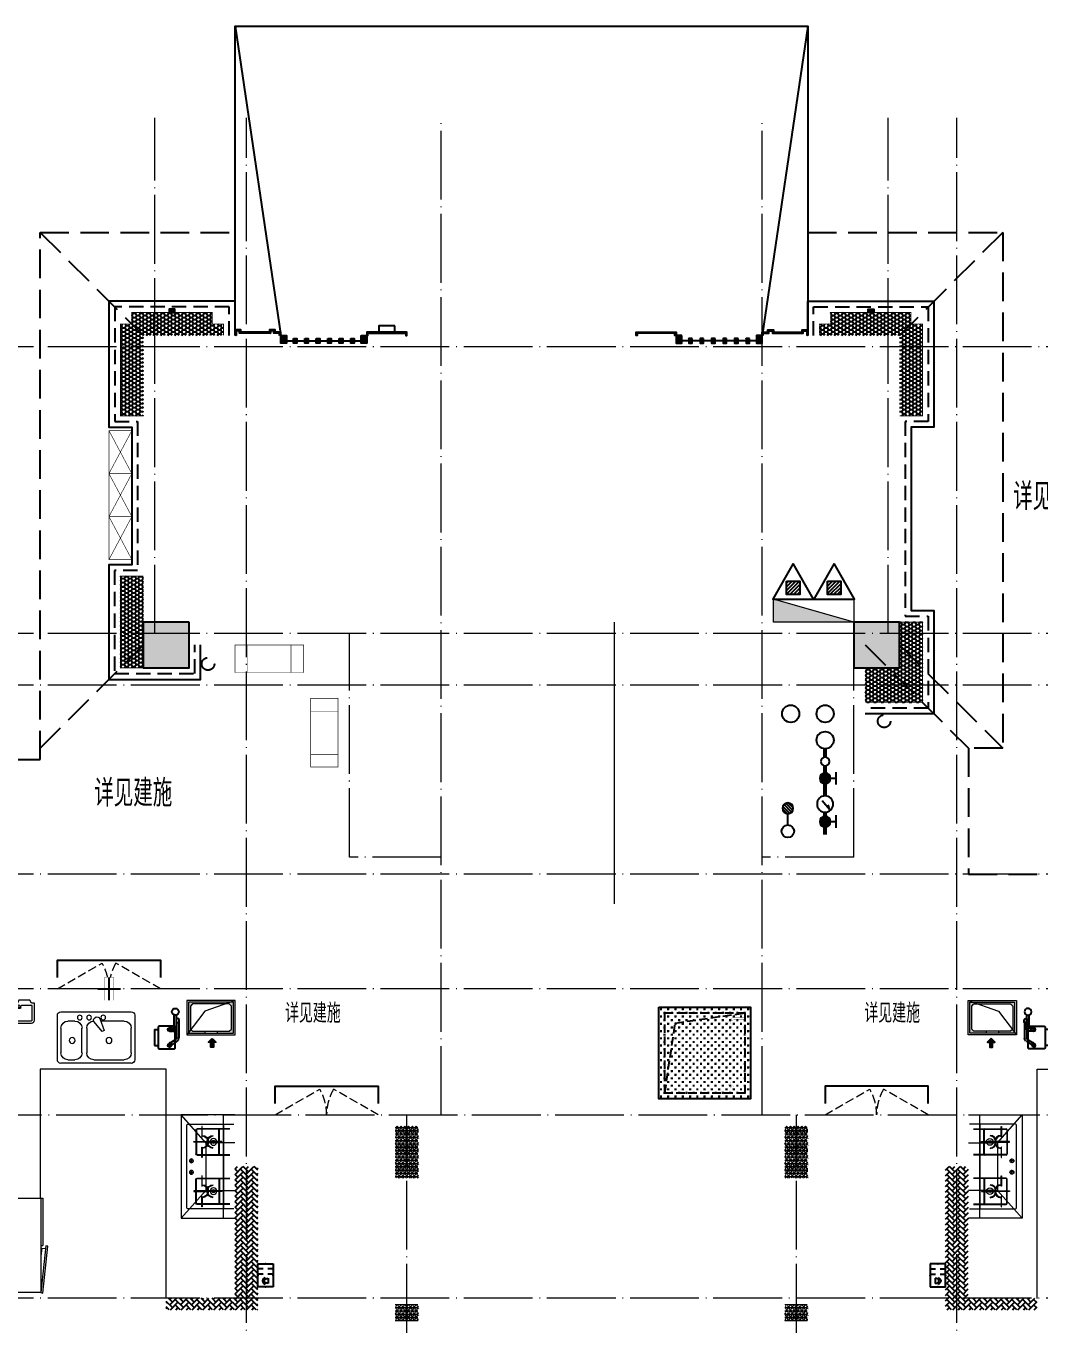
# Model space of a CAD drawing. Extents: x 27938 to 983267, y -209821 to 1628073.
# Drawn here: x 689593 to 698442, y 679607 to 690957 of the extents above; entities that cross this region are included whole.
import ezdxf
from ezdxf.enums import TextEntityAlignment as Align

# ---------------------------------------------------------------- set-up
doc = ezdxf.new("R2010")
doc.units = 0
doc.header["$LTSCALE"] = 1000
doc.header["$MEASUREMENT"] = 0
for name, pattern in [('__DASH', [0.35, 0.25, -0.1]), ('DASH', [0.35, 0.25, -0.1]), ('DOTE', [2.42, 2, -0.2, 0.02, -0.2]), ('HIDDEN', [0.375, 0.25, -0.125])]:
    doc.linetypes.add(name, pattern=pattern)
for name, color, linetype in [('A-EQPM-MECH', 191, 'Continuous'), ('AH-FURNITURE', 1, 'Continuous'), ('EQUIP-安防', 3, 'Continuous'), ('EQUIP_地漏', 7, 'Continuous'), ('EQUIP_消防', 7, 'Continuous'), ('PUB_TEXT', 4, 'Continuous'), ('VPIPE-凝结', 150, 'Continuous'), ('VPIPE-废水', 31, 'Continuous'), ('VPIPE-消防', 1, 'TG_X'), ('VPIPE-给水', 3, 'TG_J'), ('VPIPE-雨水', 4, 'DASH'), ('保温', 6, 'Continuous'), ('修改标示', 212, 'Continuous'), ('卫生间', 6, 'Continuous'), ('建筑-排气道', 9, 'Continuous'), ('机电标识类', 1, 'Continuous'), ('污水', 3, 'Continuous'), ('看线', 251, 'Continuous'), ('立面', 73, 'Continuous'), ('立面-看线', 251, 'Continuous'), ('给水', 4, 'Continuous'), ('设备', 253, 'Continuous'), ('铝合金', 144, 'Continuous')]:
    doc.layers.add(name, color=color, linetype=linetype)
for name, color, linetype, lineweight in [('DOTE', 19, 'DOTE', 9), ('EQUIP_消火栓', 242, 'Continuous', 18), ('LVTRY', 1, 'Continuous', 13), ('PUB_HATCH', 8, 'Continuous', 9), ('STAIR', 2, 'Continuous', 18), ('WINDOW', 144, 'Continuous', 15), ('平面-空调室内机', 176, 'Continuous', 9), ('平面-空调预留孔', 173, 'Continuous', 15), ('空调', 76, 'Continuous', 13), ('立面-洞口示意', 152, 'Continuous', 13)]:
    doc.layers.add(name, color=color, linetype=linetype, lineweight=lineweight)
doc.styles.add('_TCH_AXIS', font='COMPLEX', dxfattribs={"bigfont": 'GBCBIG'})
doc.styles.add('_TEL_DIM', font='SIMPLEX', dxfattribs={"width": 0.8, "height": 3.5, "bigfont": 'HZTXT'})
doc.styles.add('DIM_FONT', font='SIMPLEX.shx', dxfattribs={"width": 0.56})
doc.styles.add('TG_LINETYPE', font='SIMPLEX', dxfattribs={"width": 0.8, "height": 3, "bigfont": 'HZTXT'})
doc.linetypes.add('TG_J', pattern='A,2,-0.22,["J",TG_LINETYPE,S=0.1,R=0,X=-0.18,Y=-0.15],0', length=2.22)
doc.linetypes.add('TG_X', pattern='A,4,-0.3,["X",TG_LINETYPE,S=0.1,R=0,X=-0.23,Y=-0.15],0', length=4.3)
pattern_1 = [(45, (0, 0), (0, 47.4157523), [100.584, -33.528]), (135, (23.708, 23.708), (3e-15, 47.4157523), [100.584, -33.528])]
pattern_2 = [(90, (0, 0), (-16.49778, 1e-15), [9.525, -19.05]), (210, (0, 0), (8.24889, -14.2874966), [9.525, -19.05]), (150, (6e-16, 9.525), (-8.24889, -14.2874966), [9.525, -19.05])]
pattern_3 = [(45, (-197433.452, -107108.3288), (-2.24506403, 2.24506403), [])]
pattern_4 = [(45, (-197633.452, -108177.8283), (-2.24506403, 2.24506403), [])]
pattern_5 = [(45, (-9375.9384, -266823.342), (-2.24506403, 2.24506403), [])]
pattern_6 = [(45, (-9425.7033, -266823.1584), (-2.24506403, 2.24506403), [])]
pattern_7 = [(45, (-9275.9384, -266823.3428), (-2.24506403, 2.24506403), [])]
pattern_8 = [(45, (-9175.9384, -266823.3437), (-2.24506403, 2.24506403), [])]
pattern_9 = [(45, (-9075.9384, -266823.3447), (-2.24506403, 2.24506403), [])]
pattern_10 = [(45, (-8975.9384, -266823.3456), (-2.24506403, 2.24506403), [])]
pattern_11 = [(45, (-8875.9384, -266823.3465), (-2.24506403, 2.24506403), [])]
pattern_12 = [(45, (-9485.939, -266823.3413), (-2.24506403, 2.24506403), [])]
pattern_13 = [(45, (-8785.9357, -266823.3376), (-2.24506403, 2.24506403), [])]
pattern_14 = [(0, (261599.363, 156240.447), (30.95625, 17.872595), [20.6375, -41.275]), (120, (261599.363, 156240.447), (-30.9562463, 17.8726014), [20.6375, -41.275]), (60, (261599.363, 156240.447), (3.7e-06, 35.7451964), [-41.275, 20.6375])]

# ---------------------------------------------------------------- blocks, each defined once
blk = doc.blocks.new('A$C60D053AF')
at = {"layer": 'AH-FURNITURE', "color": 8}
for p, q in [((233, -90), (128, -90)), ((233, -110), (128, -110)), ((193, -71), (328, -71)), ((193, -91), (328, -91)), ((342, -97), (370, -143)), ((356, -83), (384, -129)), ((245, -129), (245, -122)), ((265, -129), (265, -122)), ((255, -281), (255, -251)), ((255, -281), (393, -281)), ((393, -281), (393, -251))]:
    blk.add_line(p, q, dxfattribs=at)
for points in [[(170, -68, 1), (170, -94), (193, -94), (193, -68)], [(234, -251), (414, -251, 0.414214), (424, -241), (424, -111, 0.414214), (414, -101), (234, -101, 0.414214), (224, -111), (224, -241, 0.414214)], [(268, -122), (268, -107, 0.414214), (248, -87), (233, -87), (233, -113), (242, -113), (242, -122)], [(242, -152, 1), (268, -152), (268, -129), (242, -129)], [(384, -161, 1), (402, -143), (386, -127), (368, -145)]]:
    blk.add_lwpolyline(points, format="xyb", close=True, dxfattribs=at)
for centre, radius in [((100, -100), 30), ((255, -152), 15), ((255, -152), 10), ((393, -152), 15), ((393, -152), 10)]:
    blk.add_circle(centre, radius, dxfattribs=at)
for radius in [40, 20]:
    blk.add_arc((328, -111), radius, 45, 90, dxfattribs=at)
blk = doc.blocks.new('*U67')
h = blk.add_hatch(color=5)
h.set_gradient(color1=(0, 0, 255), rotation=180, tint=1)
h.paths.add_polyline_path([(0, 0), (-6.35, -6.35), (-6.35, -2.159), (-15, -2.159), (-15, 2.159), (-6.35, 2.159), (-6.35, 6.35)])
at = {"color": 0, "linetype": 'Continuous'}
blk.add_lwpolyline([(0, 0), (-6.35, -6.35), (-6.35, -2.159), (-15, -2.159), (-15, 2.159), (-6.35, 2.159), (-6.35, 6.35)], close=True, dxfattribs=at)
blk = doc.blocks.new('sgrsefv')
at = {"layer": 'PUB_HATCH'}
blk.add_hatch(color=256, dxfattribs=at).paths.add_polyline_path([(1112933, 840916), (1112933, 840646), (1113073, 840646), (1113073, 840661), (1112968, 840661), (1112948, 840681), (1112948, 840881), (1112968, 840901), (1113288, 840901), (1113308, 840881), (1113308, 840681), (1113288, 840661), (1113183, 840661), (1113183, 840646), (1113323, 840646), (1113323, 840916)])
at = {"layer": 'LVTRY', "color": 1}
for p, q in [((1113073, 840661), (1113073, 840646)), ((1113183, 840661), (1113183, 840646))]:
    blk.add_line(p, q, dxfattribs=at)
for points in [[(1112918, 840931), (1113338, 840931), (1113338, 840631), (1112918, 840631)], [(1112933, 840916), (1113323, 840916), (1113323, 840646), (1112933, 840646)], [(1113288, 840661), (1112968, 840661), (1112948, 840681), (1112948, 840881), (1112968, 840901), (1113288, 840901), (1113308, 840881), (1113308, 840681), (1113288, 840661)]]:
    blk.add_lwpolyline(points, close=True, dxfattribs=at)
at = {"layer": '立面-洞口示意'}
blk.add_lwpolyline([(1112918, 840931), (1113182, 840837), (1113338, 840631)], dxfattribs=at)
at = {"layer": '建筑-排气道', "xscale": -5, "yscale": 5, "zscale": 5, "rotation": 270}
blk.add_blockref('*U67', (1113118, 840599), dxfattribs=at)
blk = doc.blocks.new('rtyg7uyhg')
at = {"layer": 'LVTRY'}
for p, q in [((193590, 45458), (193590, 45069)), ((194235, 45489), (193621, 45489)), ((193682, 45407), (193888, 45407)), ((193896, 45430), (193858, 45326)), ((193875, 45316), (193946, 45401)), ((193926, 45440), (193940, 45432)), ((194112, 45407), (194173, 45407)), ((194265, 45069), (194265, 45458)), ((193621, 45131), (193621, 45346)), ((193858, 45326), (193875, 45316)), ((194010, 45346), (194010, 45131)), ((194051, 45131), (194051, 45346)), ((194235, 45346), (194235, 45131)), ((193948, 45069), (193682, 45069)), ((194173, 45069), (194112, 45069)), ((193621, 45039), (194235, 45039))]:
    blk.add_line(p, q, dxfattribs=at)
for centre, radius in [((193866, 45438), 20.5), ((193989, 45438), 20.5), ((194071, 45438), 20.5), ((193815, 45238), 25.6), ((194137, 45238), 25.6)]:
    blk.add_circle(centre, radius, dxfattribs=at)
for centre, radius, start, end in [((193621, 45458), 30.7, 90, 180), ((193682, 45346), 61.4, 90, 180), ((193916, 45423), 20.5, 60, 159.4623), ((193930, 45414), 20.5, 320.5377, 60), ((193948, 45346), 61.4, 360, 90), ((194112, 45346), 61.4, 90, 180), ((194173, 45346), 61.4, 360, 90), ((194235, 45458), 30.7, 360, 90), ((193621, 45069), 30.7, 180, 270), ((193682, 45131), 61.4, 180, 270), ((193948, 45131), 61.4, 270, 360), ((194112, 45131), 61.4, 180, 270), ((194173, 45131), 61.4, 270, 360), ((194235, 45069), 30.7, 270, 360)]:
    blk.add_arc(centre, radius, start, end, dxfattribs=at)
at = {"layer": 'LVTRY', "style": 'DIM_FONT', "width": 0.8, "flags": 9}
for tag in ['YSIZE', 'XSIZE']:
    blk.add_attdef(tag, (193928, 45488), '', height=0.5, rotation=90, dxfattribs=at)
blk = doc.blocks.new('A-Kitchen-7')
at = {"layer": 'LVTRY'}
for p, q in [((-519, 780), (-7, 834)), ((-515, 756), (-519, 780)), ((-4, 811), (-515, 756)), ((515, 756), (-515, 756)), ((-515, 756), (-515, 40)), ((-486, 761), (-485, 756)), ((-29, 767), (-112, 756)), ((-29, 767), (-35, 806)), ((-7, 834), (-4, 811)), ((515, 780), (0, 780)), ((0, 756), (0, 780)), ((515, 756), (515, 780)), ((515, 40), (515, 756)), ((-515, 40), (515, 40))]:
    blk.add_line(p, q, dxfattribs=at)
blk.add_lwpolyline([(-469, 40), (-469, 0), (469, 0), (469, 40)], close=True, dxfattribs=at)
blk = doc.blocks.new('FRSDFDGDGDRGDR')
at = {"layer": '平面-空调预留孔'}
for p, q in [((699612, 775044), (699612, 775441)), ((699619, 775448), (699746, 775448)), ((699746, 775448), (699746, 775355)), ((699720, 775342), (699720, 775143)), ((699727, 775349), (699740, 775349)), ((699727, 775136), (699740, 775136)), ((699746, 775130), (699746, 775037)), ((699746, 775037), (699619, 775037))]:
    blk.add_line(p, q, dxfattribs=at)
blk.add_lwpolyline([(699766, 775167), (699793, 775154), (699793, 775057), (699766, 775044), (699766, 775018), (699619, 775018, -0.414214), (699593, 775044), (699593, 775441, -0.414214), (699619, 775468), (699766, 775468), (699766, 775441), (699793, 775428), (699793, 775332), (699766, 775318)], format="xyb", close=True, dxfattribs=at)
for centre, radius in [((699740, 775332), 10.6), ((699740, 775243), 15.8), ((699740, 775154), 10.6)]:
    blk.add_circle(centre, radius, dxfattribs=at)
for centre, start, end in [((699619, 775441), 90, 180), ((699727, 775342), 90, 180), ((699740, 775355), 270, 360), ((699727, 775143), 180, 270), ((699740, 775130), 0, 90), ((699619, 775044), 180, 270)]:
    blk.add_arc(centre, 6.6, start, end, dxfattribs=at)
blk = doc.blocks.new('vcxvcdfvdxv')
at = {"layer": 'LVTRY', "color": 251}
for p, q in [((582294, 370358), (582764, 370358)), ((582394, 369458), (582394, 370358)), ((582548, 370115), (582764, 370358)), ((582764, 370358), (582764, 369458)), ((582294, 370115), (582548, 370115)), ((582548, 370115), (582548, 369700)), ((582548, 369700), (582294, 369700)), ((582764, 369458), (582548, 369700)), ((582764, 369458), (582294, 369458))]:
    blk.add_line(p, q, dxfattribs=at)
at = {"layer": 'LVTRY'}
for p, q in [((582704, 370278), (582304, 370278)), ((582339, 370238), (582624, 370238)), ((582394, 370268), (582394, 369548)), ((582579, 370168), (582579, 370258)), ((582579, 370258), (582583, 370258)), ((582583, 370258), (582583, 370168)), ((582714, 369548), (582714, 370268)), ((582339, 370233), (582624, 370233)), ((582409, 370126), (582536, 370126)), ((582409, 370121), (582409, 370126)), ((582429, 370018), (582429, 370228)), ((582434, 370018), (582434, 370228)), ((582654, 370126), (582526, 370126)), ((582526, 370126), (582526, 370121)), ((582536, 370126), (582536, 370121)), ((582583, 370168), (582579, 370168)), ((582629, 370228), (582629, 370018)), ((582634, 370228), (582634, 370018)), ((582654, 370121), (582654, 370126)), ((582624, 370013), (582339, 370013)), ((582394, 369700), (582394, 370115)), ((582536, 370121), (582409, 370121)), ((582526, 370121), (582654, 370121)), ((582583, 370078), (582579, 370078)), ((582579, 370078), (582579, 369988)), ((582583, 369988), (582583, 370078)), ((582624, 370008), (582339, 370008)), ((582579, 369988), (582583, 369988)), ((582693, 369958), (582654, 369958)), ((582674, 369939), (582674, 369978)), ((582624, 369808), (582339, 369808)), ((582624, 369803), (582339, 369803)), ((582429, 369798), (582429, 369588)), ((582434, 369798), (582434, 369588)), ((582579, 369738), (582579, 369828)), ((582579, 369828), (582583, 369828)), ((582583, 369828), (582583, 369738)), ((582629, 369588), (582629, 369798)), ((582634, 369588), (582634, 369798)), ((582693, 369858), (582654, 369858)), ((582674, 369839), (582674, 369878)), ((582536, 369696), (582409, 369696)), ((582409, 369696), (582409, 369691)), ((582409, 369691), (582536, 369691)), ((582526, 369691), (582526, 369696)), ((582526, 369696), (582654, 369696)), ((582654, 369691), (582526, 369691)), ((582536, 369691), (582536, 369696)), ((582583, 369738), (582579, 369738)), ((582654, 369696), (582654, 369691)), ((582339, 369583), (582624, 369583)), ((582339, 369578), (582624, 369578)), ((582583, 369648), (582579, 369648)), ((582579, 369648), (582579, 369558)), ((582579, 369558), (582583, 369558)), ((582583, 369558), (582583, 369648)), ((582304, 369538), (582704, 369538))]:
    blk.add_line(p, q, dxfattribs=at)
blk.add_lwpolyline([(582894, 368758), (582894, 370758), (583994, 370758), (583994, 369632)], dxfattribs=at)
for centre, radius in [((582481, 370123), 29.7), ((582481, 370123), 11.7), ((582674, 369958), 17), ((582674, 369858), 17), ((582481, 369693), 29.7), ((582481, 369693), 11.7)]:
    blk.add_circle(centre, radius, dxfattribs=at)
for centre, radius, start, end in [((582404, 370268), 10, 90, 180), ((582439, 370228), 10, 90, 180), ((582624, 370228), 10, 0, 90), ((582704, 370268), 10, 0, 90), ((582439, 370228), 5, 90, 180), ((582481, 370123), 56.7, 2.2742, 87.7258), ((582481, 370123), 52.2, 2.4704, 87.5296), ((582581, 370123), 56.7, 92.2742, 177.7258), ((582581, 370123), 52.2, 92.4704, 177.5296), ((582624, 370228), 5, 0, 90), ((582439, 370018), 10, 180, 270), ((582439, 370018), 5, 180, 270), ((582481, 370123), 56.7, 272.2742, 357.7258), ((582481, 370123), 52.2, 272.4704, 357.5296), ((582581, 370123), 56.7, 182.2742, 267.7258), ((582581, 370123), 52.2, 182.4704, 267.5296), ((582624, 370018), 5, 270, 0), ((582624, 370018), 10, 270, 0), ((582439, 369798), 10, 90, 180), ((582439, 369798), 5, 90, 180), ((582624, 369798), 10, 0, 90), ((582624, 369798), 5, 0, 90), ((582481, 369693), 56.7, 2.2742, 87.7258), ((582481, 369693), 52.2, 2.4704, 87.5296), ((582481, 369693), 56.7, 272.2742, 357.7258), ((582481, 369693), 52.2, 272.4704, 357.5296), ((582581, 369693), 56.7, 92.2742, 177.7258), ((582581, 369693), 56.7, 182.2742, 267.7258), ((582581, 369693), 52.2, 92.4704, 177.5296), ((582581, 369693), 52.2, 182.4704, 267.5296), ((582439, 369588), 10, 180, 270), ((582439, 369588), 5, 180, 270), ((582624, 369588), 5, 270, 0), ((582624, 369588), 10, 270, 0), ((582404, 369548), 10, 180, 270), ((582704, 369548), 10, 270, 0)]:
    blk.add_arc(centre, radius, start, end, dxfattribs=at)
for name, p in [('sgrsefv', (-530625, -469573)), ('rtyg7uyhg', (389578, 325770))]:
    blk.add_blockref(name, p)
at = {"xscale": -1, "rotation": 90}
blk.add_blockref('A$C60D053AF', (582714, 371358), dxfattribs=at)
at = {"rotation": 90}
blk.add_blockref('FRSDFDGDGDRGDR', (1359511, -328434), dxfattribs=at)
at = {"layer": 'LVTRY', "color": 1, "extrusion": (0, 0, -1), "xscale": -0.7999999999883585, "yscale": 0.7999999999883585, "zscale": -0.7999999999883585, "rotation": 270}
blk.add_blockref('A-Kitchen-7', (-584594, 369220), dxfattribs=at)
blk = doc.blocks.new('dongkong')
blk.add_wipeout([(-603756, 210771), (-603756, 210571), (-603836, 210571), (-603836, 210771)])
at = {"layer": '机电标识类', "color": 250, "linetype": 'DASH', "ltscale": 400}
for p, q in [((-603796, 210771), (-603796, 210571)), ((-603896, 210671), (-603696, 210671))]:
    blk.add_line(p, q, dxfattribs=at)
at = {"layer": '空调', "color": 6, "linetype": 'DASH', "const_width": 2}
blk.add_lwpolyline([(-603756, 210771), (-603756, 210571), (-603836, 210571), (-603836, 210771)], close=True, dxfattribs=at)
blk = doc.blocks.new('VDVDVDCZSCCS')
at = {"layer": '保温', "linetype": 'Continuous', "ltscale": 10}
h = blk.add_hatch(dxfattribs=at)
h.set_pattern_fill('HEX', color=251, scale=10, angle=90, style=0)
h.set_pattern_definition(pattern_2)
h.paths.add_polyline_path([(546717, 372074), (546917, 372074), (546917, 372524), (546717, 372524)])
h = blk.add_hatch(dxfattribs=at)
h.set_pattern_fill('HEX', color=251, scale=10, angle=90, style=0)
h.set_pattern_definition(pattern_2)
h.paths.add_polyline_path([(550316, 372074), (550116, 372074), (550116, 372524), (550316, 372524)])
at = {"layer": '保温', "linetype": 'ByBlock', "ltscale": 10}
h = blk.add_hatch(dxfattribs=at)
h.set_pattern_fill('AR-HBONE', color=251, scale=55)
h.set_pattern_definition(pattern_1)
h.paths.add_polyline_path([(545317, 372174), (545317, 370924), (545517, 370924), (545517, 372174)])
h = blk.add_hatch(dxfattribs=at)
h.set_pattern_fill('AR-HBONE', color=251, scale=55)
h.set_pattern_definition(pattern_1)
h.paths.add_polyline_path([(551717, 372174), (551716, 370924), (551516, 370924), (551517, 372174)])
h = blk.add_hatch(dxfattribs=at)
h.set_pattern_fill('AR-HBONE', color=251, scale=55)
h.set_pattern_definition(pattern_1)
h.paths.add_polyline_path([(545317, 370924), (545317, 371024), (544717, 371024), (544717, 370924)])
at = {"layer": '保温', "linetype": 'Continuous', "ltscale": 10}
h = blk.add_hatch(dxfattribs=at)
h.set_pattern_fill('HEX', color=251, scale=10, angle=90, style=0)
h.set_pattern_definition(pattern_2)
h.paths.add_polyline_path([(546717, 370824), (546917, 370824), (546917, 370974), (546717, 370974)])
h = blk.add_hatch(dxfattribs=at)
h.set_pattern_fill('HEX', color=251, scale=10, angle=90, style=0)
h.set_pattern_definition(pattern_2)
h.paths.add_polyline_path([(550316, 370824), (550116, 370824), (550117, 370974), (550317, 370974)])
at = {"layer": '保温', "linetype": 'ByBlock', "ltscale": 10}
h = blk.add_hatch(dxfattribs=at)
h.set_pattern_fill('AR-HBONE', color=251, scale=55)
h.set_pattern_definition(pattern_1)
h.paths.add_polyline_path([(551716, 370924), (551716, 371024), (552316, 371024), (552316, 370924)])
blk = doc.blocks.new('A$C2705576B')
at = {"layer": '给水'}
h = blk.add_hatch(color=256, dxfattribs=at)
edge = h.paths.add_edge_path()
edge.add_arc((417, -1741), 47.2, 0, 360)
h = blk.add_hatch(color=256, dxfattribs=at)
edge = h.paths.add_edge_path()
edge.add_arc((795, -1741), 47.2, 0, 360)
for p, q in [((363, -1645), (472, -1645)), ((417, -1741), (417, -1645)), ((740, -1645), (849, -1645)), ((795, -1741), (795, -1645)), ((601, -1768), (525, -1704)), ((525, -1704), (564, -1715))]:
    blk.add_line(p, q, dxfattribs=at)
at = {"layer": '给水', "const_width": 35.4}
for points in [[(499, -1741), (302, -1741)], [(903, -1741), (641, -1741)], [(1053, -1741), (978, -1741)]]:
    blk.add_lwpolyline(points, dxfattribs=at)
at = {"layer": '给水'}
for centre, radius in [((417, -1741), 47.2), ((570, -1741), 70.8), ((795, -1741), 47.2), ((941, -1741), 37.5)]:
    blk.add_circle(centre, radius, dxfattribs=at)
blk = doc.blocks.new('$TwtSys$00000141')
at = {"color": 1}
for p, q in [((-47, 4), (-5, 46)), ((-47, 4), (-5, 46)), ((-44, -18), (18, 44)), ((-44, -18), (18, 44)), ((-33, -33), (33, 33)), ((-33, -33), (33, 33)), ((-16, -44), (44, 16)), ((-16, -44), (44, 16)), ((6, -46), (46, -6)), ((6, -46), (46, -6))]:
    blk.add_line(p, q, dxfattribs=at)
blk.add_circle((0, 0), 47, dxfattribs=at)
blk.add_circle((0, 0), 47, dxfattribs=at)
blk = doc.blocks.new('A$C341176C1')
at = {"layer": '设备', "color": 3, "const_width": 5}
blk.add_lwpolyline([(-240, -200), (0, -200), (0, -800), (-240, -800)], close=True, dxfattribs=at)
for points in [[(-240, -312), (0, -312)], [(-240, -688), (0, -688)]]:
    blk.add_lwpolyline(points, dxfattribs=at)
blk = doc.blocks.new('$TwtSys$00000434')
for p, q in [((-0.5, 0.5), (-0.5, -0.5)), ((-0.5, -0.5), (0.5, 0.5)), ((0.5, 0.5), (-0.5, 0.5)), ((0.5, -0.5), (0.5, 0.5)), ((-0.5, -0.5), (0.5, -0.5))]:
    blk.add_line(p, q)
blk.add_solid([(0.5, -0.5), (0.5, 0.5), (-0.5, -0.5)])
blk = doc.blocks.new('$TwtSys$00000546')
h = blk.add_hatch()
h.set_pattern_fill('ANSI31', color=1, scale=200, style=0)
h.set_pattern_definition([(45, (-38543.802, -6670.83), (-17.67767, 17.67767), [])])
h.paths.add_polyline_path([(-65, 174), (65, 174), (65, 44), (-65, 44)])
at = {"color": 1}
for points in [[(0, 344), (-198, 0), (198, 0)], [(-65, 174), (65, 174), (65, 44), (-65, 44)]]:
    blk.add_lwpolyline(points, close=True, dxfattribs=at)
blk = doc.blocks.new('A$C7D502F78')
at = {"layer": '修改标示', "ltscale": 2}
blk.add_lwpolyline([(-151, 197), (-11, 197), (-11, 142), (-151, 142)], close=True, dxfattribs=at)
blk = doc.blocks.new('A$C1F074C3D')
at = {"layer": 'STAIR'}
blk.add_line((-1190, 4160), (-1190, 1703), dxfattribs=at)
blk = doc.blocks.new('HFTHFFGHFH')
at = {"layer": 'DOTE', "linetype": 'DOTE', "ltscale": 0.3}
for p, q in [((545417, 594449), (545417, 612949)), ((547117, 604249), (547117, 612949)), ((549917, 604249), (549917, 612949)), ((551617, 594449), (551617, 612949)), ((587117, 610949), (534317, 610949)), ((544617, 608449), (544617, 610949)), ((551017, 608449), (551017, 610949)), ((587117, 608449), (534317, 608449)), ((546317, 606499), (546317, 608449)), ((550717, 606499), (550717, 608449)), ((587117, 607999), (534317, 607999)), ((547117, 606499), (546317, 606499)), ((550717, 606499), (549917, 606499)), ((587117, 606349), (534317, 606349)), ((587117, 605349), (534317, 605349)), ((534317, 604249), (587117, 604249)), ((546817, 602349), (546817, 604249)), ((550217, 602349), (550217, 604249)), ((587117, 602649), (534317, 602649))]:
    blk.add_line(p, q, dxfattribs=at)
blk = doc.blocks.new('BFBTCSD')
at = {"layer": '卫生间', "color": 159, "linetype": 'DASH', "true_color": 0x22346e}
for p, q in [((689717, 689157), (690617, 688257)), ((698117, 689157), (697217, 688257)), ((689717, 684657), (690617, 685557)), ((696917, 685557), (697817, 684657)), ((697217, 685557), (698117, 684657))]:
    blk.add_line(p, q, dxfattribs=at)
for points in [[(706817, 673857), (705217, 673857), (705217, 672657), (684017, 672657), (684017, 673857), (681417, 673857), (681417, 683557), (683217, 683557), (683217, 684557), (689717, 684557), (689717, 689157), (691417, 689157)], [(696417, 689157), (698117, 689157), (698117, 684657), (697817, 684657), (697817, 683557), (699117, 683557), (699117, 684557), (706017, 684557), (706017, 683557), (706817, 683557)]]:
    blk.add_lwpolyline(points, dxfattribs=at)
blk = doc.blocks.new('$equip$00002628')
at = {"linetype": 'Continuous'}
for p, q in [((-0.625, 0.415), (0.625, 0.415)), ((-0.625, -0.415), (-0.625, 0.415)), ((-0.472, 0.01), (-0.409, 0.01)), ((-0.446, -0.138), (-0.395, 0.058)), ((-0.395, 0.058), (-0.395, 0.058)), ((-0.395, 0.058), (-0.206, 0.058)), ((-0.206, 0.058), (-0.155, -0.138)), ((-0.191, 0.01), (-0.129, 0.01)), ((0.071, 0.129), (0.071, 0.415)), ((0.35, 0.129), (0.35, 0.415)), ((0.625, 0.415), (0.625, -0.415)), ((0.625, -0.415), (-0.625, -0.415)), ((-0.155, -0.138), (-0.446, -0.138)), ((0.071, -0.415), (0.071, -0.129)), ((0.35, -0.415), (0.35, -0.129))]:
    blk.add_line(p, q, dxfattribs=at)
at = {"const_width": 0.05}
blk.add_lwpolyline([(-0.625, 0.415), (0.625, 0.415), (0.625, -0.415), (-0.625, -0.415), (-0.625, 0.415), (0.625, 0.415)], dxfattribs=at)
at = {"linetype": 'Continuous'}
blk.add_arc((-0.3, -0.011), 0.173, 6.98974, 173.01026, dxfattribs=at)
for p in [(-0.625, 0), (0, 0.415), (0, -0.415), (0.625, 0)]:
    blk.add_point(p)
at = {"color": 7, "style": '_TEL_DIM', "flags": 1}
blk.add_attdef('A', text='', height=0.000025, dxfattribs=at).set_placement((0, 0), align=Align.MIDDLE_CENTER)
blk = doc.blocks.new('HGFHGGGDFGRD')
at = {"layer": 'EQUIP-安防', "yscale": 160, "zscale": 160}
for p, xscale, rotation in [((691683, 371224), 160, 90), ((697550, 371224), -160, 270)]:
    blk.add_blockref('$equip$00002628', p, dxfattribs=dict(at, xscale=xscale, rotation=rotation))
blk = doc.blocks.new('DBDBDBDB')
at = {"layer": '保温', "linetype": 'Continuous', "ltscale": 10}
h = blk.add_hatch(dxfattribs=at)
h.set_pattern_fill('CROSS', color=5, scale=20, angle=90, style=0)
h.set_pattern_definition([(90, (0, 0), (-31.75, 31.75), [15.875, -47.625]), (180, (7.938, 7.937), (-31.75, -31.75), [15.875, -47.625])])
h.paths.add_polyline_path([(286317, 682397), (287117, 682397), (287117, 681597), (286317, 681597)])
at = {"color": 6}
blk.add_lwpolyline([(286317, 682397), (287117, 682397), (287117, 681597), (286317, 681597)], close=True, dxfattribs=at)
at = {"color": 6, "linetype": '__DASH', "ltscale": 0.3}
blk.add_lwpolyline([(286367, 682347), (287067, 682347), (287067, 681647), (286367, 681647)], close=True, dxfattribs=at)
blk.add_lwpolyline([(286367, 681647), (286459, 682259), (287067, 682347)], dxfattribs=at)
at = {"color": 2, "linetype": '__DASH', "ltscale": 0.2, "const_width": 1}
for points in [[(287067, 682307), (286977, 682307, 0.414214), (286917, 682247), (286917, 681747, 0.414214), (286977, 681687), (287067, 681687)], [(287067, 682287), (286977, 682287, 0.414214), (286937, 682247), (286937, 681747, 0.414214), (286977, 681707), (287067, 681707)]]:
    blk.add_lwpolyline(points, format="xyb", dxfattribs=at)
blk = doc.blocks.new('A$C028C60F5')
at = {"color": 6}
blk.add_lwpolyline([(400, 0), (0, 0), (0, -400), (400, -400)], close=True, dxfattribs=at)
at = {"layer": 'PUB_HATCH'}
blk.add_solid([(0, -400), (400, -400), (0, 0), (400, 0)], dxfattribs=at)
blk = doc.blocks.new('A$C3EFA6995')
for p in [(9700, -2400), (15900, -2400)]:
    blk.add_blockref('A$C028C60F5', p)

msp = doc.modelspace()

# ---------------------------------------------------------------- hatches: boundary and pattern name
at = {"layer": '立面'}
h = msp.add_hatch(dxfattribs=at)
h.set_pattern_fill('ANSI31', color=251, scale=2)
h.set_pattern_definition(pattern_3)
h.paths.add_polyline_path([(690841.8, 688457.2), (690891.8, 688457.2), (690891.8, 688487.2), (690841.8, 688487.2)])
h = msp.add_hatch(dxfattribs=at)
h.set_pattern_fill('ANSI31', color=251, scale=2)
h.set_pattern_definition(pattern_3)
h.paths.add_polyline_path([(696991.3, 688457.2), (696941.3, 688457.2), (696941.3, 688487.2), (696991.3, 688487.2)])
h = msp.add_hatch(dxfattribs=at)
h.set_pattern_fill('ANSI31', color=251, scale=2)
h.set_pattern_definition(pattern_6)
h.paths.add_polyline_path([(691416.8, 688257.3), (691816.5, 688257.3), (691816.5, 688287.3), (691766.5, 688287.3), (691766.5, 688307.4), (691716.5, 688307.4), (691716.5, 688287.4), (691466.7, 688287.1), (691466.5, 688307.4), (691416.8, 688307.4)])
h.paths.add_polyline_path([(691426.8, 688257.3), (691806.5, 688257.3), (691806.5, 688277.3), (691756.5, 688277.3), (691756.5, 688297.4), (691726.5, 688297.4), (691726.5, 688277.4), (691456.8, 688277.1), (691456.6, 688297.4), (691426.8, 688297.4)])
h = msp.add_hatch(dxfattribs=at)
h.set_pattern_fill('ANSI31', color=251, scale=2)
h.set_pattern_definition(pattern_4)
edge = h.paths.add_edge_path()
edge.add_line((692566.5, 688257.2), (692576.6, 688257.2))
edge.add_line((692576.6, 688257.2), (692576.6, 688277.2))
edge.add_line((692576.6, 688277.2), (692906.6, 688277.2))
edge.add_line((692906.6, 688277.2), (692906.6, 688257.3))
edge.add_line((692906.6, 688257.3), (692916.6, 688257.2))
edge.add_line((692916.6, 688257.2), (692916.6, 688287.2))
edge.add_line((692916.6, 688287.2), (692566.6, 688287.2))
edge.add_line((692566.6, 688287.2), (692566.6, 688257.2))
h = msp.add_hatch(dxfattribs=at)
h.set_pattern_fill('ANSI31', color=251, scale=2)
h.set_pattern_definition(pattern_4)
edge = h.paths.add_edge_path()
edge.add_line((695266.6, 688257.2), (695256.6, 688257.2))
edge.add_line((695256.6, 688257.2), (695256.6, 688277.2))
edge.add_line((695256.6, 688277.2), (694926.6, 688277.2))
edge.add_line((694926.6, 688277.2), (694926.6, 688257.3))
edge.add_line((694926.6, 688257.3), (694916.6, 688257.2))
edge.add_line((694916.6, 688257.2), (694916.6, 688287.2))
edge.add_line((694916.6, 688287.2), (695266.6, 688287.2))
edge.add_line((695266.6, 688287.2), (695266.6, 688257.2))
h = msp.add_hatch(dxfattribs=at)
h.set_pattern_fill('ANSI31', color=251, scale=2)
h.set_pattern_definition(pattern_6)
h.paths.add_polyline_path([(696416.3, 688257.3), (696016.6, 688257.3), (696016.6, 688287.3), (696066.6, 688287.3), (696066.6, 688307.4), (696116.6, 688307.4), (696116.6, 688287.4), (696366.5, 688287.1), (696366.6, 688307.4), (696416.3, 688307.4)])
h.paths.add_polyline_path([(696406.3, 688257.3), (696026.6, 688257.3), (696026.6, 688277.3), (696076.6, 688277.3), (696076.6, 688297.4), (696106.6, 688297.4), (696106.6, 688277.4), (696376.4, 688277.1), (696376.5, 688297.4), (696406.3, 688297.4)])
h = msp.add_hatch(dxfattribs=at)
h.set_pattern_fill('ANSI31', color=251, scale=2)
h.set_pattern_definition(pattern_12)
h.paths.add_polyline_path([(691816.5, 688257.2), (691866.5, 688257.2), (691866.5, 688190.5), (691816.5, 688190.5)])
h = msp.add_hatch(dxfattribs=at)
h.set_pattern_fill('ANSI31', color=251, scale=2)
h.set_pattern_definition(pattern_5)
h.paths.add_polyline_path([(691926.5, 688230.2), (691956.5, 688230.2), (691956.5, 688190.5), (691926.5, 688190.5)])
h = msp.add_hatch(dxfattribs=at)
h.set_pattern_fill('ANSI31', color=251, scale=2)
h.set_pattern_definition(pattern_7)
h.paths.add_polyline_path([(692026.5, 688230.2), (692056.5, 688230.2), (692056.5, 688190.5), (692026.5, 688190.5)])
h = msp.add_hatch(dxfattribs=at)
h.set_pattern_fill('ANSI31', color=251, scale=2)
h.set_pattern_definition(pattern_8)
h.paths.add_polyline_path([(692126.5, 688230.2), (692156.5, 688230.2), (692156.5, 688190.5), (692126.5, 688190.5)])
h = msp.add_hatch(dxfattribs=at)
h.set_pattern_fill('ANSI31', color=251, scale=2)
h.set_pattern_definition(pattern_9)
h.paths.add_polyline_path([(692226.5, 688230.2), (692256.5, 688230.2), (692256.5, 688190.5), (692226.5, 688190.5)])
h = msp.add_hatch(dxfattribs=at)
h.set_pattern_fill('ANSI31', color=251, scale=2)
h.set_pattern_definition(pattern_10)
h.paths.add_polyline_path([(692326.5, 688230.2), (692356.5, 688230.2), (692356.5, 688190.5), (692326.5, 688190.5)])
h = msp.add_hatch(dxfattribs=at)
h.set_pattern_fill('ANSI31', color=251, scale=2)
h.set_pattern_definition(pattern_11)
h.paths.add_polyline_path([(692426.5, 688230.2), (692456.5, 688230.2), (692456.5, 688190.5), (692426.5, 688190.5)])
h = msp.add_hatch(dxfattribs=at)
h.set_pattern_fill('ANSI31', color=251, scale=2)
h.set_pattern_definition(pattern_13)
h.paths.add_polyline_path([(692516.5, 688257.2), (692566.5, 688257.2), (692566.5, 688190.5), (692516.5, 688190.5)])
h = msp.add_hatch(dxfattribs=at)
h.set_pattern_fill('ANSI31', color=251, scale=2)
h.set_pattern_definition(pattern_13)
h.paths.add_polyline_path([(695316.6, 688257.2), (695266.6, 688257.2), (695266.6, 688190.5), (695316.6, 688190.5)])
h = msp.add_hatch(dxfattribs=at)
h.set_pattern_fill('ANSI31', color=251, scale=2)
h.set_pattern_definition(pattern_11)
h.paths.add_polyline_path([(695406.6, 688230.2), (695376.6, 688230.2), (695376.6, 688190.5), (695406.6, 688190.5)])
h = msp.add_hatch(dxfattribs=at)
h.set_pattern_fill('ANSI31', color=251, scale=2)
h.set_pattern_definition(pattern_10)
h.paths.add_polyline_path([(695506.6, 688230.2), (695476.6, 688230.2), (695476.6, 688190.5), (695506.6, 688190.5)])
h = msp.add_hatch(dxfattribs=at)
h.set_pattern_fill('ANSI31', color=251, scale=2)
h.set_pattern_definition(pattern_9)
h.paths.add_polyline_path([(695606.6, 688230.2), (695576.6, 688230.2), (695576.6, 688190.5), (695606.6, 688190.5)])
h = msp.add_hatch(dxfattribs=at)
h.set_pattern_fill('ANSI31', color=251, scale=2)
h.set_pattern_definition(pattern_8)
h.paths.add_polyline_path([(695706.6, 688230.2), (695676.6, 688230.2), (695676.6, 688190.5), (695706.6, 688190.5)])
h = msp.add_hatch(dxfattribs=at)
h.set_pattern_fill('ANSI31', color=251, scale=2)
h.set_pattern_definition(pattern_7)
h.paths.add_polyline_path([(695806.6, 688230.2), (695776.6, 688230.2), (695776.6, 688190.5), (695806.6, 688190.5)])
h = msp.add_hatch(dxfattribs=at)
h.set_pattern_fill('ANSI31', color=251, scale=2)
h.set_pattern_definition(pattern_5)
h.paths.add_polyline_path([(695906.6, 688230.2), (695876.6, 688230.2), (695876.6, 688190.5), (695906.6, 688190.5)])
h = msp.add_hatch(dxfattribs=at)
h.set_pattern_fill('ANSI31', color=251, scale=2)
h.set_pattern_definition(pattern_12)
h.paths.add_polyline_path([(696016.6, 688257.2), (695966.6, 688257.2), (695966.6, 688190.5), (696016.6, 688190.5)])
at = {"layer": '立面-看线'}
h = msp.add_hatch(dxfattribs=at)
h.set_pattern_fill('HONEY', color=256, scale=13)
h.set_pattern_definition(pattern_14)
h.paths.add_polyline_path([(691216.8, 688357.2), (691216.8, 688457.2), (690516.8, 688457.2), (690516.8, 688357.2), (690416.8, 688357.2), (690416.8, 687557.2), (690616.6, 687557.2), (690616.6, 688257.2), (691315.9, 688257.2), (691315.9, 688357.2)])
h = msp.add_hatch(dxfattribs=at)
h.set_pattern_fill('HONEY', color=256, scale=13)
h.set_pattern_definition(pattern_14)
h.paths.add_polyline_path([(696616.3, 688357.2), (696616.3, 688457.2), (697316.3, 688457.2), (697316.3, 688357.2), (697416.3, 688357.2), (697416.3, 687557.2), (697216.6, 687557.2), (697216.6, 688257.2), (696517.2, 688257.2), (696517.2, 688357.2)])
h = msp.add_hatch(dxfattribs=at)
h.set_pattern_fill('HONEY', color=256, scale=13)
h.set_pattern_definition([(0, (261500, 153140.448), (30.95625, 17.872595), [20.6375, -41.275]), (120, (261500, 153140.448), (-30.9562463, 17.8726014), [20.6375, -41.275]), (60, (261500, 153140.448), (3.7e-06, 35.7451964), [-41.275, 20.6375])])
h.paths.add_polyline_path([(690417.1, 685357.2), (690616.6, 685357.2), (690616.6, 685557.2), (690616.6, 685557.2), (690616.6, 686157.2), (690417.1, 686157.2)])
h = msp.add_hatch(dxfattribs=at)
h.set_pattern_fill('HONEY', color=256, scale=13)
h.set_pattern_definition([(0, (261500, 152740.448), (30.95625, 17.872595), [20.6375, -41.275]), (120, (261500, 152740.448), (-30.9562463, 17.8726014), [20.6375, -41.275]), (60, (261500, 152740.448), (3.7e-06, 35.7451964), [-41.275, 20.6375])])
edge = h.paths.add_edge_path()
edge.add_line((697416.3, 685057.2), (696916.9, 685057.2))
edge.add_line((696916.6, 685057.2), (696916.6, 685357.2))
edge.add_line((696916.6, 685357.2), (697216.6, 685357.2))
edge.add_line((697216.6, 685357.2), (697216.6, 685757.2))
edge.add_line((697216.6, 685757.2), (697416, 685757.2))
edge.add_line((697416, 685757.2), (697416.5, 685057.3))

# ---------------------------------------------------------------- linework, layer by layer
at = {"color": 1, "const_width": 8}
for points in [[(690616.6, 687557.2), (690416.8, 687557.2), (690416.8, 688357.2), (690516.8, 688357.2), (690516.8, 688457.2), (690806.8, 688457.2), (690806.8, 688457.2), (690926.8, 688457.2), (690926.8, 688457.2), (691216.8, 688457.2), (691216.8, 688357.2), (691316.8, 688357.2), (691316.8, 688257.2)], [(697216.6, 687557.2), (697416.3, 687557.2), (697416.3, 688357.2), (697316.3, 688357.2), (697316.3, 688457.2), (697026.3, 688457.2), (697026.3, 688457.2), (696906.3, 688457.2), (696906.3, 688457.2), (696616.3, 688457.2), (696616.3, 688357.2), (696516.3, 688357.2), (696516.3, 688257.2)], [(690616.6, 686157.2), (690416.6, 686157.2), (690416.6, 685357.2), (691016.6, 685357.2), (691016.6, 685557.2)], [(697216.6, 685757.2), (697416.6, 685757.2), (697416.6, 685057.2), (696916.6, 685057.2)]]:
    msp.add_lwpolyline(points, dxfattribs=at)
at = {"layer": 'A-EQPM-MECH', "color": 2}
for points in [[(691416.8, 688257.2), (691416.8, 690957.2), (696416.8, 690957.2), (696416.8, 688257.2)], [(691416.8, 690957.2), (691816.5, 688257.2)], [(696416.6, 690957.2), (696016.6, 688257.2)]]:
    msp.add_lwpolyline(points, dxfattribs=at)
at = {"layer": 'DOTE', "linetype": 'DOTE', "ltscale": 0.3}
for p, q in [((690716.6, 688157.2), (690716.6, 690157.2)), ((697116.6, 688157.2), (697116.6, 690157.2))]:
    msp.add_line(p, q, dxfattribs=at)
at = {"layer": 'VPIPE-凝结'}
msp.add_line((696241.6, 683987.2), (696241.6, 684085.2), dxfattribs=at)
at = {"layer": 'VPIPE-废水'}
msp.add_circle((696241.6, 683932.2), 55, dxfattribs=at)
at = {"layer": 'VPIPE-消防', "linetype": 'Continuous'}
msp.add_circle((696266.6, 684957.2), 75, dxfattribs=at)
at = {"layer": 'VPIPE-给水', "linetype": 'Continuous'}
for centre in [(696566.6, 684957.2), (696566.6, 684727.2)]:
    msp.add_circle(centre, 75, dxfattribs=at)
at = {"layer": 'VPIPE-雨水'}
for centre in [(691181.6, 685392.2), (697081.6, 684892.2)]:
    msp.add_circle(centre, 55, dxfattribs=at)
at = {"layer": 'WINDOW', "color": 250, "linetype": 'DASH', "ltscale": 0.3}
for points in [[(689866.6, 682557.2), (690256.3, 682782.1, -0.1316053), (690316.6, 682557.2)], [(690766.6, 682557.2), (690376.8, 682782.1, 0.1316053), (690316.6, 682557.2)], [(691766.6, 681457.2), (692156.3, 681682.1, -0.1316053), (692216.6, 681457.2)], [(692666.6, 681457.2), (692276.8, 681682.1, 0.1316053), (692216.6, 681457.2)], [(696566.6, 681457.2), (696956.3, 681682.1, -0.1316053), (697016.6, 681457.2)], [(697466.6, 681457.2), (697076.8, 681682.1, 0.1316053), (697016.6, 681457.2)]]:
    msp.add_lwpolyline(points, format="xyb", dxfattribs=at)
at = {"layer": '看线', "color": 201}
for points in [[(691416.8, 688257.2), (691416.8, 688557.2), (690316.8, 688557.2), (690316.8, 687457.2), (690516.6, 687457.2), (690516.6, 686257.2), (690316.6, 686257.2), (690316.6, 685257.2), (691116.6, 685257.2), (691116.6, 685557.2)], [(696416.3, 688257.2), (696416.3, 688557.2), (697516.3, 688557.2), (697516.3, 687457.2), (697316.6, 687457.2), (697316.6, 685857.2), (697516.6, 685857.2), (697516.6, 684957.2), (696916.6, 684957.2)]]:
    msp.add_lwpolyline(points, dxfattribs=at)
at = {"layer": '看线', "color": 201, "linetype": 'HIDDEN', "ltscale": 0.5}
for points in [[(691366.8, 688257.2), (691366.8, 688507.2), (690366.8, 688507.2), (690366.8, 687507.2), (690566.6, 687507.2), (690566.6, 686207.2), (690366.6, 686207.2), (690366.6, 685307.2), (691066.6, 685307.2), (691066.6, 685557.2)], [(696466.3, 688257.2), (696466.3, 688507.2), (697466.3, 688507.2), (697466.3, 687507.2), (697266.6, 687507.2), (697266.6, 685807.2), (697466.6, 685807.2), (697466.6, 685007.2), (696916.6, 685007.2)]]:
    msp.add_lwpolyline(points, dxfattribs=at)
at = {"layer": '看线', "color": 202, "ltscale": 0.5}
for points in [[(691766.6, 681557.2), (691766.6, 681707.2), (692666.6, 681707.2), (692666.6, 681557.2)], [(697466.6, 681557.2), (697466.6, 681707.2), (696566.6, 681707.2), (696566.6, 681557.2)]]:
    msp.add_lwpolyline(points, dxfattribs=at)
at = {"layer": '立面', "color": 6}
for p, q in [((692026.5, 688230.2), (692056.5, 688230.2)), ((692026.5, 688190.5), (692026.5, 688230.2)), ((692056.5, 688190.5), (692026.5, 688190.5)), ((692056.5, 688230.2), (692056.5, 688190.5)), ((695806.6, 688230.2), (695776.6, 688230.2)), ((695776.6, 688230.2), (695776.6, 688190.5)), ((695776.6, 688190.5), (695806.6, 688190.5)), ((695806.6, 688190.5), (695806.6, 688230.2))]:
    msp.add_line(p, q, dxfattribs=at)
at = {"layer": '立面', "color": 251}
for points in [[(690841.8, 688457.2), (690891.8, 688457.2), (690891.8, 688487.2), (690841.8, 688487.2)], [(696991.3, 688457.2), (696941.3, 688457.2), (696941.3, 688487.2), (696991.3, 688487.2)]]:
    msp.add_lwpolyline(points, close=True, dxfattribs=at)
for points in [[(692566.5, 688257.2), (692576.6, 688257.2), (692576.6, 688277.2), (692906.6, 688277.2), (692906.6, 688257.3), (692916.6, 688257.2), (692916.6, 688287.2), (692566.6, 688287.2), (692566.6, 688257.2)], [(695266.6, 688257.2), (695256.6, 688257.2), (695256.6, 688277.2), (694926.6, 688277.2), (694926.6, 688257.3), (694916.6, 688257.2), (694916.6, 688287.2), (695266.6, 688287.2), (695266.6, 688257.2)]]:
    msp.add_lwpolyline(points, dxfattribs=at)
at = {"layer": '立面', "color": 6}
for points in [[(691816.5, 688257.2), (691866.5, 688257.2), (691866.5, 688190.5), (691816.5, 688190.5)], [(692126.5, 688230.2), (692156.5, 688230.2), (692156.5, 688190.5), (692126.5, 688190.5)], [(692226.5, 688230.2), (692256.5, 688230.2), (692256.5, 688190.5), (692226.5, 688190.5)], [(692326.5, 688230.2), (692356.5, 688230.2), (692356.5, 688190.5), (692326.5, 688190.5)], [(692426.5, 688230.2), (692456.5, 688230.2), (692456.5, 688190.5), (692426.5, 688190.5)], [(692516.5, 688257.2), (692566.5, 688257.2), (692566.5, 688190.5), (692516.5, 688190.5)], [(695316.6, 688257.2), (695266.6, 688257.2), (695266.6, 688190.5), (695316.6, 688190.5)], [(695406.6, 688230.2), (695376.6, 688230.2), (695376.6, 688190.5), (695406.6, 688190.5)], [(695506.6, 688230.2), (695476.6, 688230.2), (695476.6, 688190.5), (695506.6, 688190.5)], [(695606.6, 688230.2), (695576.6, 688230.2), (695576.6, 688190.5), (695606.6, 688190.5)], [(695706.6, 688230.2), (695676.6, 688230.2), (695676.6, 688190.5), (695706.6, 688190.5)], [(696016.6, 688257.2), (695966.6, 688257.2), (695966.6, 688190.5), (696016.6, 688190.5)]]:
    msp.add_lwpolyline(points, close=True, dxfattribs=at)
at = {"layer": '设备', "color": 3, "const_width": 5}
for points in [[(690516.6, 687052.2), (690516.6, 687427.2), (690316.6, 687427.2), (690316.6, 687052.2)], [(690516.6, 686677.2), (690516.6, 687052.2), (690316.6, 687052.2), (690316.6, 686677.2)], [(690516.6, 686302.2), (690516.6, 686677.2), (690316.6, 686677.2), (690316.6, 686302.2)]]:
    msp.add_lwpolyline(points, close=True, dxfattribs=at)
for points in [[(690516.6, 687427.2), (690316.6, 687052.2)], [(690316.6, 687427.2), (690516.6, 687052.2)], [(690516.6, 687052.2), (690316.6, 686677.2)], [(690316.6, 687052.2), (690516.6, 686677.2)], [(690516.6, 686677.2), (690316.6, 686302.2)], [(690316.6, 686677.2), (690516.6, 686302.2)]]:
    msp.add_lwpolyline(points, dxfattribs=at)
at = {"layer": '铝合金', "color": 6}
for p, q in [((691866.5, 688210.3), (691926.5, 688210.3)), ((691956.5, 688210.3), (692026.5, 688210.3)), ((692056.5, 688210.3), (692126.5, 688210.3)), ((692156.5, 688210.3), (692226.5, 688210.3)), ((692256.5, 688210.3), (692326.5, 688210.3)), ((692356.5, 688210.3), (692426.5, 688210.3)), ((692456.5, 688210.3), (692516.5, 688210.3)), ((695376.6, 688210.3), (695316.6, 688210.3)), ((695476.6, 688210.3), (695406.6, 688210.3)), ((695576.6, 688210.3), (695506.6, 688210.3)), ((695676.6, 688210.3), (695606.6, 688210.3)), ((695776.6, 688210.3), (695706.6, 688210.3)), ((695876.6, 688210.3), (695806.6, 688210.3)), ((695966.6, 688210.3), (695906.6, 688210.3))]:
    msp.add_line(p, q, dxfattribs=at)
for points in [[(690841.8, 688457.2), (690891.8, 688457.2), (690891.8, 688487.2), (690841.8, 688487.2)], [(696991.3, 688457.2), (696941.3, 688457.2), (696941.3, 688487.2), (696991.3, 688487.2)], [(691816.5, 688257.2), (691866.5, 688257.2), (691866.5, 688190.5), (691816.5, 688190.5)], [(691926.5, 688230.2), (691956.5, 688230.2), (691956.5, 688190.5), (691926.5, 688190.5)], [(692026.5, 688230.2), (692056.5, 688230.2), (692056.5, 688190.5), (692026.5, 688190.5)], [(692126.5, 688230.2), (692156.5, 688230.2), (692156.5, 688190.5), (692126.5, 688190.5)], [(692226.5, 688230.2), (692256.5, 688230.2), (692256.5, 688190.5), (692226.5, 688190.5)], [(692326.5, 688230.2), (692356.5, 688230.2), (692356.5, 688190.5), (692326.5, 688190.5)], [(692426.5, 688230.2), (692456.5, 688230.2), (692456.5, 688190.5), (692426.5, 688190.5)], [(692516.5, 688257.2), (692566.5, 688257.2), (692566.5, 688190.5), (692516.5, 688190.5)], [(695316.6, 688257.2), (695266.6, 688257.2), (695266.6, 688190.5), (695316.6, 688190.5)], [(695406.6, 688230.2), (695376.6, 688230.2), (695376.6, 688190.5), (695406.6, 688190.5)], [(695506.6, 688230.2), (695476.6, 688230.2), (695476.6, 688190.5), (695506.6, 688190.5)], [(695606.6, 688230.2), (695576.6, 688230.2), (695576.6, 688190.5), (695606.6, 688190.5)], [(695706.6, 688230.2), (695676.6, 688230.2), (695676.6, 688190.5), (695706.6, 688190.5)], [(695806.6, 688230.2), (695776.6, 688230.2), (695776.6, 688190.5), (695806.6, 688190.5)], [(695906.6, 688230.2), (695876.6, 688230.2), (695876.6, 688190.5), (695906.6, 688190.5)], [(696016.6, 688257.2), (695966.6, 688257.2), (695966.6, 688190.5), (696016.6, 688190.5)]]:
    msp.add_lwpolyline(points, close=True, dxfattribs=at)
for points in [[(691816.5, 688257.3), (691816.5, 688287.3), (691766.5, 688287.3), (691766.5, 688307.4), (691716.5, 688307.4), (691716.5, 688287.4), (691466.7, 688287.1), (691466.5, 688307.4), (691416.8, 688307.4), (691416.8, 688257.3)], [(691806.5, 688257.3), (691806.5, 688277.3), (691756.5, 688277.3), (691756.5, 688297.4), (691726.5, 688297.4), (691726.5, 688277.4), (691456.8, 688277.1), (691456.6, 688297.4), (691426.8, 688297.4), (691426.8, 688257.3)], [(692566.5, 688257.2), (692576.6, 688257.2), (692576.6, 688277.2), (692906.6, 688277.2), (692906.6, 688257.3), (692916.6, 688257.2), (692916.6, 688287.2), (692566.6, 688287.2), (692566.6, 688257.2)], [(695266.6, 688257.2), (695256.6, 688257.2), (695256.6, 688277.2), (694926.6, 688277.2), (694926.6, 688257.3), (694916.6, 688257.2), (694916.6, 688287.2), (695266.6, 688287.2), (695266.6, 688257.2)], [(696016.6, 688257.3), (696016.6, 688287.3), (696066.6, 688287.3), (696066.6, 688307.4), (696116.6, 688307.4), (696116.6, 688287.4), (696366.5, 688287.1), (696366.6, 688307.4), (696416.3, 688307.4), (696416.3, 688257.3)], [(696026.6, 688257.3), (696026.6, 688277.3), (696076.6, 688277.3), (696076.6, 688297.4), (696106.6, 688297.4), (696106.6, 688277.4), (696376.4, 688277.1), (696376.5, 688297.4), (696406.3, 688297.4), (696406.3, 688257.3)]]:
    msp.add_lwpolyline(points, dxfattribs=at)

# ---------------------------------------------------------------- block references
for name, p in [('A$C3EFA6995', (680916.6, 688157.2)), ('A$C1F074C3D', (695916.6, 681597.1)), ('A$C341176C1', (692316.6, 685291.7)), ('DBDBDBDB', (408800, 0)), ('vcxvcdfvdxv', (115522.9, 311098.8)), ('HGFHGGGDFGRD', (0, 308833.4))]:
    msp.add_blockref(name, p)
at = {"rotation": 90}
msp.add_blockref('A$C341176C1', (691216.6, 685557.2), dxfattribs=at)
at = {"xscale": -1}
msp.add_blockref('vcxvcdfvdxv', (1273710.3, 311098.8), dxfattribs=at)
at = {"layer": 'EQUIP_地漏', "xscale": -1, "rotation": 359.999999999891}
msp.add_blockref('$TwtSys$00000141', (696241.6, 684132.2), dxfattribs=at)
at = {"layer": 'EQUIP_消火栓', "xscale": -700, "yscale": 200, "zscale": 700}
msp.add_blockref('$TwtSys$00000434', (696466.6, 685857.2), dxfattribs=at)
at = {"layer": 'EQUIP_消防', "xscale": 0.9, "yscale": 0.9, "zscale": 0.9}
for p in [(696288, 685957.2), (696645.1, 685957.2)]:
    msp.add_blockref('$TwtSys$00000546', p, dxfattribs=at)
at = {"layer": '修改标示', "ltscale": 2, "xscale": -1}
msp.add_blockref('A$C7D502F78', (692661, 688144.8), dxfattribs=at)
at = {"layer": '污水', "xscale": -1, "rotation": 269.999999999891}
msp.add_blockref('A$C2705576B', (698307.8, 683599.3), dxfattribs=at)

# ---------------------------------------------------------------- texts
at = {"layer": 'PUB_TEXT', "style": '_TCH_AXIS'}
for height, p in [(236.31, (698207.8, 686734.1)), (236.31, (690188.7, 684147.1)), (168.79, (691853.1, 682261.3)), (168.79, (696909, 682261.3))]:
    msp.add_text('详见建施', height=height, dxfattribs=at).set_placement(p)

# ---------------------------------------------------------------- next in the draw order: block references
at = {"layer": '平面-空调室内机', "ltscale": 0.3, "xscale": -1, "rotation": 180}
msp.add_blockref('dongkong', (1294114.8, 893228), dxfattribs=at)

# ---------------------------------------------------------------- next in the draw order: linework, layer by layer
at = {"layer": '看线', "color": 202, "ltscale": 0.5}
msp.add_lwpolyline([(689866.6, 682657.2), (689866.6, 682807.2), (690766.6, 682807.2), (690766.6, 682657.2)], dxfattribs=at)

# ---------------------------------------------------------------- next in the draw order: block references
for name, p in [('HFTHFFGHFH', (146100, 77208.4)), ('BFBTCSD', (0, 0)), ('VDVDVDCZSCCS', (146100, 308833.4))]:
    msp.add_blockref(name, p)

doc.saveas('drawing.dxf')
